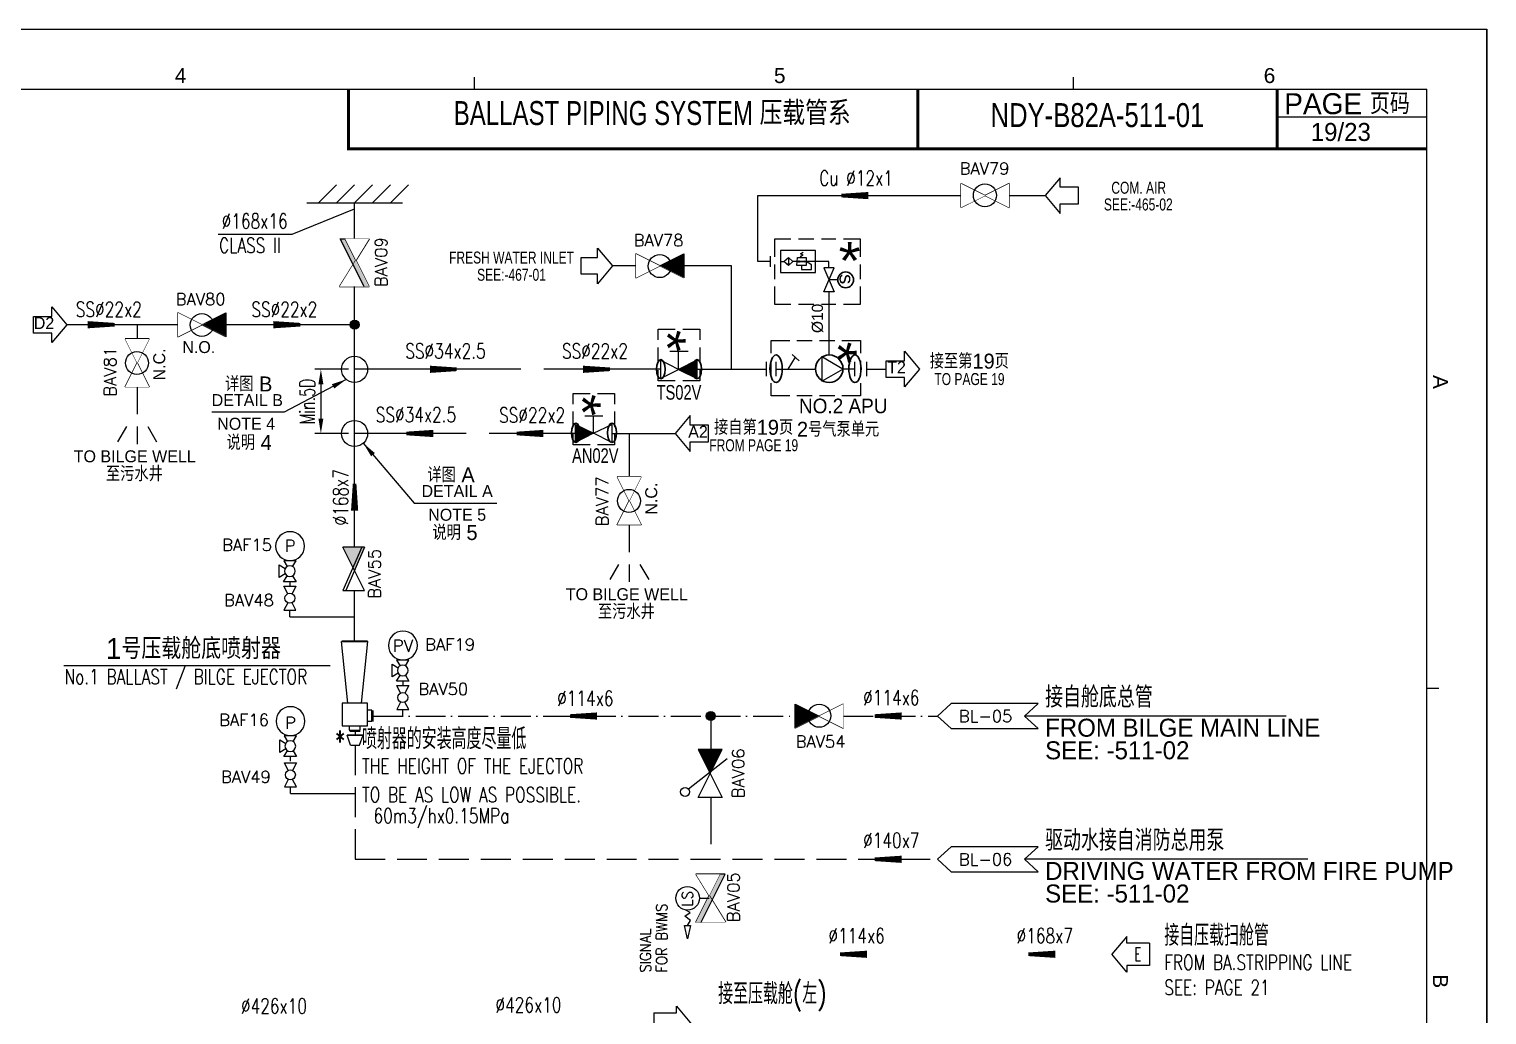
# Model space of a CAD drawing. Header units: inches. Extents: x 10682 to 13289, y -2771 to -1885.
# Drawn here: x 11032.3 to 11275.7, y -2049.1 to -1884.6 of the extents above; entities that cross this region are included whole.
import ezdxf
from ezdxf.enums import TextEntityAlignment as Align

# ---------------------------------------------------------------- set-up
doc = ezdxf.new("R2010")
doc.units = ezdxf.units.IN
doc.header["$MEASUREMENT"] = 0
doc.set_wipeout_variables(frame=1)
doc.linetypes.add('CENTER3', pattern=[0.71, 0.5, -0.1, 0.01, -0.1])
doc.linetypes.add('DASHED2', pattern=[0.35, 0.25, -0.1])
for name, color, linetype, lineweight in [('40', 7, 'Continuous', 0), ('Pipe_Y', 170, 'Continuous', 15), ('细线', 7, 'Continuous', 20)]:
    doc.layers.add(name, color=color, linetype=linetype, lineweight=lineweight)
for name, color, linetype in [('ARROW', 7, 'Continuous'), ('PDF_Geomertry', 7, 'Continuous'), ('PDF_Solid Fills', 7, 'Continuous'), ('PDF_Text', 7, 'Continuous'), ('PIPE', 7, 'Continuous'), ('text', 2, 'Continuous'), ('粗实线', 3, 'Continuous'), ('细实线', 7, 'Continuous')]:
    doc.layers.add(name, color=color, linetype=linetype)
doc.styles.add('CHINESE', font='SHORT.shx', dxfattribs={"bigfont": 'HZDXF.shx'})
doc.styles.add('HZDX', font='romans.shx', dxfattribs={"width": 0.9, "bigfont": 'HZDX.SHX'})
doc.styles.add('PDF Arial', font='arial.ttf')
doc.styles.add('ROMANS', font='ROMANS')
doc.styles.add('SimSun', font='Simtxt.shx', dxfattribs={"width": 0.75, "bigfont": 'HZDX.SHX'})
doc.styles.get("Standard").update_dxf_attribs({"font": 'arial.ttf'})
doc.styles.add('Sumec', font='Romans', dxfattribs={"width": 0.7, "bigfont": 'hzD.shx'})
doc.dimstyles.new('Iso-1', dxfattribs={"dimtxt": 2.5, "dimasz": 2.5, "dimexe": 1, "dimexo": 1, "dimgap": 1, "dimtad": 1, "dimdec": 0, "dimzin": 0, "dimdsep": 46, "dimtxsty": 'Sumec', "dimcen": 0, "dimclrd": 1, "dimclre": 1, "dimclrt": 4, "dimadec": 0, "dimazin": 0, "dimtfac": 1, "dimtdec": 4, "dimtix": 1, "dimtofl": 0, "dimtmove": 1, "dimatfit": 3, "dimfxl": 0, "dimtolj": 1, "dimtzin": 0, "dimlwd": -1, "dimlwe": -1, "dimarcsym": 0})

# ---------------------------------------------------------------- blocks, each defined once
blk = doc.blocks.new('V027')
at = {"color": 7, "linetype": 'Continuous'}
blk.add_lwpolyline([(8, -2.51), (8, 2.43), (0, -1.57), (0, 2.43)], close=True, dxfattribs=at)
at = {"color": 2, "linetype": 'Continuous', "style": 'ROMANS', "flags": 1}
for tag in ['NAMEPLATE', 'STANDARD', 'DIAMETER', 'REMARKS', 'MATERIAL', 'WEIGHT', 'NAME', 'SIZE']:
    blk.add_attdef(tag, text='', height=2, dxfattribs=at).set_placement((3.9, 4.41), align=Align.MIDDLE)
at = {"color": 2, "linetype": 'Continuous', "style": 'ROMANS'}
blk.add_attdef('MARK', text='', height=2, dxfattribs=at).set_placement((3.9, 4.41), align=Align.MIDDLE)
at = {"color": 7, "linetype": 'Continuous'}
blk.add_wipeout([(8, -2.51), (8, 2.43), (0, -1.57), (0, 2.43)], dxfattribs=at)
h = blk.add_hatch(color=256)
h.paths.add_polyline_path([(0, -1.57), (3.58, 0.22), (4.35, -0.26), (0, -2.43)])
h.paths.add_polyline_path([(3.58, 0.22), (8, 2.43), (8, 1.57), (4.35, -0.26)])
blk.add_lwpolyline([(8, 1.57), (0, -2.43), (0, -1.57)], dxfattribs=at)
blk = doc.blocks.new('V012')
at = {"color": 7, "linetype": 'Continuous'}
blk.add_lwpolyline([(8.01, -2), (0, 2), (0, -2), (8.01, 2)], close=True, dxfattribs=at)
at = {"color": 8, "linetype": 'Continuous', "style": 'ROMANS', "flags": 1}
for tag in ['NAMEPLATE', 'STANDARD', 'DIAMETER', 'REMARKS', 'MATERIAL', 'WEIGHT', 'NAME', 'SIZE']:
    blk.add_attdef(tag, text='', height=2, dxfattribs=at).set_placement((3.78, 4.27), align=Align.MIDDLE)
at = {"color": 8, "linetype": 'Continuous', "style": 'ROMANS'}
blk.add_attdef('MARK', text='', height=2, dxfattribs=at).set_placement((3.78, 4.27), align=Align.MIDDLE)
at = {"color": 7, "linetype": 'Continuous'}
blk.add_wipeout([(8.01, -2), (0, 2), (0, -2), (8.01, 2)], dxfattribs=at)
blk.add_lwpolyline([(4.03, 0, 0, 4, 0), (8.02, 0, 4, 4, 0)], format="xyseb", dxfattribs=at)
blk.add_circle((3.99, -0.04), 1.92, dxfattribs=at)
blk = doc.blocks.new('F006')
at = {"color": 7, "linetype": 'Continuous'}
for points in [[(-0.46, 3.29), (-1.04, 4.26), (1.02, 4.26), (0.46, 3.3)], [(0.77, 2.07), (1.77, 1.48), (1.77, 3.58), (0.77, 2.98)], [(-0.46, 1.75), (-1.04, 0.76), (1.06, 0.76), (0.46, 1.75)], [(0, 0.76), (0, 0)]]:
    blk.add_lwpolyline(points, dxfattribs=at)
for centre, radius in [((-0.03, 6.69), 2.41), ((0, 2.52), 0.9)]:
    blk.add_circle(centre, radius, dxfattribs=at)
at = {"color": 2, "linetype": 'Continuous', "style": 'ROMANS', "flags": 1}
for tag in ['NAMEPLATE', 'STANDARD', 'DIAMETER', 'REMARKS', 'MATERIAL', 'WEIGHT', 'NAME', 'SIZE']:
    blk.add_attdef(tag, text='', height=2, dxfattribs=at).set_placement((-0.03, 11.1), align=Align.MIDDLE)
at = {"color": 2, "linetype": 'Continuous', "style": 'ROMANS'}
for tag, p in [('MARK', (-0.03, 11.1)), ('SN', (-0.03, 6.69))]:
    blk.add_attdef(tag, text='', height=2, dxfattribs=at).set_placement(p, align=Align.MIDDLE)
blk = doc.blocks.new('V993')
at = {"layer": '40', "linetype": 'Continuous', "lineweight": 0}
for p, q in [((1.25, 0.37), (0, 1)), ((0, 1), (0, -1)), ((2.75, 0.37), (4, 1)), ((4, 1), (4, -1)), ((0, -1), (1.25, -0.37)), ((4, -1), (2.75, -0.37))]:
    blk.add_line(p, q, dxfattribs=at)
blk.add_arc((2, 0), 0.833, 0.024, 0.0235, dxfattribs=at)
at = {"color": 2, "style": 'ROMANS', "flags": 1}
for tag in ['LOCK_REASON', 'PIPEPOSITION', 'SYSTEMCODE', 'PAINT_SPEC', 'NAMEPLATE', 'VALVETYPE', 'LOCK_STAT', 'PRESSURE', 'OP_PRESS', 'STANDARD', 'DE_PRESS', 'DE_LTEMP', 'DIAMETER', 'REMARKS', 'OP_TEMP', 'MATERIAL', 'VALVEBP', 'DE_TEMP', 'VALVEAP', 'WEIGHT', 'NAME', 'DATE', 'SIZE']:
    blk.add_attdef(tag, text='', height=2, dxfattribs=at).set_placement((1.68, 2.42, 0), align=Align.MIDDLE)
at = {"color": 2, "style": 'ROMANS'}
blk.add_attdef('MARK', text='', height=2, dxfattribs=at).set_placement((1.68, 2.42, 0), align=Align.MIDDLE)
blk = doc.blocks.new('E000')
blk.add_lwpolyline([(-2.27, -2.08), (0, 0), (-2.27, 2.08), (12.25, 2.08), (14.53, 0), (12.25, -2.08)], close=True)
at = {"color": 2, "style": 'ROMANS', "flags": 1}
for tag, p in [('NOMDIA', (32.69, 2.18)), ('NUMBER', (36.25, -0.69)), ('CAPACITY', (36.52, -3.69))]:
    blk.add_attdef(tag, text='', height=2, rotation=359.3452, dxfattribs=at).set_placement(p, align=Align.CENTER)
at = {"color": 2, "linetype": 'Continuous', "style": 'ROMANS'}
blk.add_attdef('MARK', text='', height=2, dxfattribs=at).set_placement((6.5, -0.01), align=Align.MIDDLE)
at = {"layer": 'text', "style": 'HZDX', "width": 0.9}
blk.add_attdef('CONNC', (15.25, 1.42), '', height=3.5, dxfattribs=at)
at = {"layer": 'text', "style": 'CHINESE'}
blk.add_attdef('CONNE', (15.25, -3.45), '', height=3, dxfattribs=at)
at = {"layer": 'text', "color": 2, "style": 'CHINESE'}
blk.add_attdef('CONND', (15.25, -7.21), '', height=3, dxfattribs=at)
blk = doc.blocks.new('EJECTOR')
at = {"layer": 'PIPE', "linetype": 'Continuous'}
for points in [[(-1.2, 4.67), (-2.27, 14.94)], [(-2.27, 14.94), (2.13, 14.94)], [(1.07, 4.67), (2.13, 14.94)], [(-2.18, 4.67), (-2.18, 0.91), (2.05, 0.91), (2.05, 4.67), (-2.18, 4.67)], [(2.08, 1.66), (2.81, 1.66), (2.81, 3.49), (2.08, 3.49)], [(-0.97, 0.91), (-0.97, 0.18), (0.86, 0.18), (0.86, 0.91)]]:
    blk.add_lwpolyline(points, dxfattribs=at)
at = {"layer": 'PIPE', "color": 2, "linetype": 'Continuous'}
for points in [[(-2.22, 15.09), (2.07, 15.09)], [(3.02, 1.59), (3.02, 3.44)], [(-0.85, 0), (0.85, 0)]]:
    blk.add_lwpolyline(points, dxfattribs=at)
blk = doc.blocks.new('zw$39D5')
at = {"color": 200}
for p, q in [((3.81, 5.95), (6.31, 2.98)), ((3.81, 4.85), (3.81, 5.95)), ((0, 4.85), (0, 1.1)), ((0, 4.85), (3.81, 4.85)), ((3.81, 0), (6.31, 2.98)), ((0, 1.1), (3.81, 1.1)), ((3.81, 1.1), (3.81, 0))]:
    blk.add_line(p, q, dxfattribs=at)
blk = doc.blocks.new('REDUCTER')
for p, q in [((0, 0.91), (2.04, 1.59)), ((0, 0.91), (0, -0.91)), ((2.04, -1.59), (2.04, 1.59)), ((2.04, 1.59), (2.04, -1.59)), ((0, -0.91), (2.04, -1.59))]:
    blk.add_line(p, q)
blk = doc.blocks.new('A2')
for p, q in [((0, 420), (594, 420)), ((594, 0), (594, 420)), ((425, 410), (425, 412)), ((525, 410), (525, 412)), ((584, 310), (586, 310))]:
    blk.add_line(p, q)
at = {"color": 5}
for p in [(25, 410), (584, 10)]:
    blk.add_line(p, (584, 410), dxfattribs=at)
for s, p in [('4', (375, 411)), ('5', (475, 411)), ('6', (556.75, 411))]:
    blk.add_text(s, height=2.5).set_placement(p)
for s, p in [('A', (585, 362.28)), ('B', (585, 262.28))]:
    blk.add_text(s, height=2.5, rotation=270).set_placement(p)
blk = doc.blocks.new('A3图框')
at = {"ltscale": 5}
blk.add_lwpolyline([(-562.29, -4946.17), (31.71, -4946.17), (31.71, -5366.17), (-562.29, -5366.17)], close=True, dxfattribs=at)
at = {"layer": '粗实线', "color": 5, "const_width": 0.5}
for points in [[(-158.29, -4956.17), (-158.29, -4966.17), (21.71, -4966.17)], [(-63.29, -4956.17), (-63.29, -4966.17)], [(-3.29, -4956.17), (-3.29, -4966.17)]]:
    blk.add_lwpolyline(points, dxfattribs=at)
at = {"layer": '细实线'}
blk.add_line((-3.29, -4960.78), (21.71, -4960.78), dxfattribs=at)
at = {"color": 2}
blk.add_blockref('A2', (-562.29, -5366.17), dxfattribs=at)
blk.add_blockref('A2', (-562.29, -5366.17), dxfattribs=at)
at = {"color": 7, "insert": (-140.73, -4958.18), "char_height": 4, "width": 78.5836, "attachment_point": 1, "style": 'SimSun'}
blk.add_mtext('BALLAST PIPING SYSTEM {\\W1;压载管系}', dxfattribs=at)
at = {"layer": 'text', "color": 7, "style": 'SimSun', "width": 0.8}
blk.add_text('NDY-B82A-511-01', height=4, dxfattribs=at).set_placement((-33.29, -4960.52), align=Align.MIDDLE_CENTER)
at = {"layer": 'text', "color": 7, "style": 'SimSun'}
blk.add_text('PAGE 页码', height=3.5, dxfattribs=at).set_placement((8.37, -4958.57), align=Align.MIDDLE)
blk = doc.blocks.new('V024')
at = {"color": 7, "linetype": 'Continuous'}
blk.add_circle((0.93, 4.16), 0.75, dxfattribs=at)
blk.add_wipeout([(0, -2), (0, 2), (8, -2), (8, 2)], dxfattribs=at)
blk.add_lwpolyline([(1.44, 3.61), (6.49, -2.88)], dxfattribs=at)
blk.add_lwpolyline([(0, -2), (0, 2), (8, -2), (8, 2)], close=True, dxfattribs=at)
blk.add_lwpolyline([(8, 0, 4, 0, 0), (4, 0, 0, 0, 0)], format="xyseb", dxfattribs=at)
at = {"color": 2, "linetype": 'Continuous', "style": 'ROMANS', "flags": 1}
for tag in ['NAMEPLATE', 'STANDARD', 'DIAMETER', 'REMARKS', 'MATERIAL', 'WEIGHT', 'NAME', 'SIZE']:
    blk.add_attdef(tag, text='', height=2, dxfattribs=at).set_placement((4.52, 4), align=Align.MIDDLE)
at = {"color": 2, "linetype": 'Continuous', "style": 'ROMANS'}
blk.add_attdef('MARK', text='', height=2, dxfattribs=at).set_placement((4.52, 4), align=Align.MIDDLE)
blk = doc.blocks.new('V013')
at = {"linetype": 'Continuous'}
blk.add_lwpolyline([(0, -2), (8.01, 2), (8.01, -2), (0, 2)], close=True, dxfattribs=at)
at = {"color": 2, "linetype": 'Continuous', "style": 'ROMANS', "flags": 1}
for tag in ['NAMEPLATE', 'STANDARD', 'DIAMETER', 'REMARKS', 'MATERIAL', 'WEIGHT', 'NAME', 'SIZE']:
    blk.add_attdef(tag, text='', height=2, dxfattribs=at).set_placement((4.08, 4.49), align=Align.MIDDLE)
at = {"color": 2, "linetype": 'Continuous', "style": 'ROMANS'}
blk.add_attdef('MARK', text='', height=2, dxfattribs=at).set_placement((4.08, 4.49), align=Align.MIDDLE)
at = {"linetype": 'Continuous'}
blk.add_wipeout([(0, -2), (8.01, 2), (8.01, -2), (0, 2)], dxfattribs=at)
blk.add_circle((4.02, -0.04), 1.92, dxfattribs=at)
blk = doc.blocks.new('zw$DF03')
at = {"layer": 'PDF_Geomertry', "color": 251, "lineweight": 0}
for points in [[(0, 7.31), (0, 10.14), (1.76, 10.14)], [(3.02, 10.14), (5.56, 10.14)], [(6.73, 10.14), (8.58, 10.14)], [(8.58, 10.14), (8.58, 7.31)], [(3.71, 5.17), (3.71, 8.19)], [(8.19, 9.66), (6.63, 6.63), (5.17, 9.66), (8.19, 9.66)], [(1.76, 3.22), (0, 3.22), (0, 6.05)], [(6.63, 6.63), (3.71, 6.63)], [(8.19, 3.61), (5.17, 3.61), (6.63, 6.63), (8.19, 3.61)], [(8.58, 6.05), (8.58, 3.22), (6.73, 3.22)], [(5.56, 3.22), (3.02, 3.22)], [(5.17, 3.61), (8.19, 3.61)]]:
    blk.add_lwpolyline(points, dxfattribs=at)
at = {"layer": 'PDF_Geomertry', "color": 251, "lineweight": 30}
for points in [[(8.19, 9.7), (8.19, 10.11), (7.47, 10.44), (6.58, 10.44), (5.69, 10.44), (4.97, 10.11), (4.97, 9.7), (4.97, 9.3), (5.69, 8.97), (6.58, 8.97), (7.47, 8.97), (8.19, 9.3), (8.19, 9.7)], [(8.19, 3.66), (8.19, 4.06), (7.47, 4.39), (6.58, 4.39), (5.69, 4.39), (4.97, 4.06), (4.97, 3.66), (4.97, 3.25), (5.69, 2.93), (6.58, 2.93), (7.47, 2.93), (8.19, 3.25), (8.19, 3.66)]]:
    blk.add_open_spline(points, degree=3, knots=[0, 0, 0, 0, 1, 1, 1, 2, 2, 2, 3, 3, 3, 4, 4, 4, 4], dxfattribs=at)
at = {"layer": 'PDF_Solid Fills', "color": 251}
blk.add_solid([(6.63, 6.63), (8.19, 3.61), (6.63, 6.63), (5.17, 3.61)], dxfattribs=at)
at = {"layer": 'PDF_Text', "color": 251, "insert": (11.63, 3.04), "char_height": 2.44, "attachment_point": 7, "rotation": 90, "line_spacing_factor": 0.75, "style": 'SimSun'}
blk.add_mtext('AN02V', dxfattribs=at)
at = {"layer": 'PDF_Text', "color": 251, "insert": (0.1, 1.66), "char_height": 6.1602, "attachment_point": 7, "style": 'PDF Arial'}
blk.add_mtext('\\W1.096823;*', dxfattribs=at)
blk = doc.blocks.new('zw$3820')
at = {"layer": 'PDF_Geomertry', "color": 251, "lineweight": 0}
for points in [[(0, 5.95), (0, 8.78), (1.76, 8.78)], [(3.02, 8.78), (5.56, 8.78)], [(8.19, 8.29), (5.17, 8.29), (6.73, 5.27), (8.19, 8.29)], [(5.17, 8.29), (8.19, 8.29)], [(6.83, 8.78), (8.58, 8.78)], [(8.58, 8.78), (8.58, 5.95)], [(3.71, 6.83), (3.71, 3.8)], [(6.73, 5.27), (3.71, 5.27)], [(8.19, 2.24), (6.73, 5.27), (5.17, 2.24), (8.19, 2.24)], [(1.76, 1.85), (0, 1.85), (0, 4.68)], [(8.58, 4.68), (8.58, 1.85), (6.83, 1.85)], [(5.56, 1.85), (3.02, 1.85)]]:
    blk.add_lwpolyline(points, dxfattribs=at)
at = {"layer": 'PDF_Geomertry', "color": 251, "lineweight": 30}
for points in [[(8.29, 8.34), (8.29, 8.74), (7.57, 9.07), (6.68, 9.07), (5.79, 9.07), (5.07, 8.74), (5.07, 8.34), (5.07, 7.93), (5.79, 7.61), (6.68, 7.61), (7.57, 7.61), (8.29, 7.93), (8.29, 8.34)], [(8.29, 2.29), (8.29, 2.7), (7.57, 3.02), (6.68, 3.02), (5.79, 3.02), (5.07, 2.7), (5.07, 2.29), (5.07, 1.89), (5.79, 1.56), (6.68, 1.56), (7.57, 1.56), (8.29, 1.89), (8.29, 2.29)]]:
    blk.add_open_spline(points, degree=3, knots=[0, 0, 0, 0, 1, 1, 1, 2, 2, 2, 3, 3, 3, 4, 4, 4, 4], dxfattribs=at)
at = {"layer": 'PDF_Solid Fills', "color": 251}
blk.add_solid([(5.17, 8.29), (8.19, 8.29), (5.17, 8.29), (6.73, 5.27)], dxfattribs=at)
at = {"layer": 'PDF_Text', "color": 251, "insert": (11.78, 1.58), "char_height": 2.44, "attachment_point": 7, "rotation": 90, "style": 'SimSun'}
blk.add_mtext('TS02V', dxfattribs=at)
at = {"layer": 'PDF_Text', "color": 251, "insert": (0.1, 0.29), "char_height": 6.1602, "attachment_point": 7, "style": 'PDF Arial'}
blk.add_mtext('\\W1.096823;*', dxfattribs=at)
blk = doc.blocks.new('*D73')
at = {"color": 1, "transparency": 16777216}
for p, q in [((11085.67, -1941.4), (11080.04, -1941.4)), ((11081.04, -1943.9), (11081.04, -1949.61)), ((11085.67, -1952.11), (11080.04, -1952.11))]:
    blk.add_line(p, q, dxfattribs=at)
for points in [[(11081.46, -1943.9), (11080.63, -1943.9), (11081.04, -1941.4)], [(11080.63, -1949.61), (11081.46, -1949.61), (11081.04, -1952.11)]]:
    blk.add_solid(points, dxfattribs=at)
at = {"layer": 'Defpoints', "color": 0, "transparency": 16777216}
for p in [(11086.67, -1941.4), (11081.04, -1952.11), (11086.67, -1952.11)]:
    blk.add_point(p, dxfattribs=at)
at = {"color": 4, "transparency": 16777216, "insert": (11078.79, -1946.75), "char_height": 2.5, "attachment_point": 5, "rotation": 90, "style": 'Sumec'}
blk.add_mtext('\\A1;\\A1;Min.5D', dxfattribs=at)
blk = doc.blocks.new('A$C672d3900')
at = {"linetype": 'Continuous'}
h = blk.add_hatch(color=7, dxfattribs=at)
h.dxf.hatch_style = 1
h.paths.add_polyline_path([(3.2, -1.6), (6, -3), (6, -0.375)])
h.paths.add_polyline_path([(2.8, -1.4), (3.2, -1.6), (6, -0.375), (6, 0)])
at = {"color": 7}
for p, q in [((0, 0), (6, -3)), ((0, -3), (0, 0)), ((6, 0), (0, -2.625)), ((6, 0), (6, -3)), ((6, -0.375), (0, -3))]:
    blk.add_line(p, q, dxfattribs=at)

msp = doc.modelspace()

# ---------------------------------------------------------------- hatches: boundary and pattern name
h = msp.add_hatch(color=256)
edge = h.paths.add_edge_path()
edge.add_ellipse((11086.67, -1933.96), major_axis=(0.75, 0), ratio=1, start_angle=0, end_angle=360)
h = msp.add_hatch(color=256)
edge = h.paths.add_edge_path()
edge.add_ellipse((11146.12, -1999.26), major_axis=(0.75, 0), ratio=1, start_angle=0, end_angle=360)
at = {"layer": 'PDF_Solid Fills'}
h = msp.add_hatch(color=251, dxfattribs=at)
h.paths.add_polyline_path([(11160.88, -1923.5), (11160.88, -1923.5), (11160.88, -1923.31)])
h.paths.add_polyline_path([(11160.88, -1923.5), (11160.88, -1923.31), (11160.58, -1923.41)])
h = msp.add_hatch(color=251, dxfattribs=at)
h.paths.add_polyline_path([(11162.05, -1923.41), (11161.75, -1923.31), (11161.75, -1923.5)])
h.paths.add_polyline_path([(11161.75, -1923.31), (11161.75, -1923.5)])

# ---------------------------------------------------------------- linework, layer by layer
at = {"color": 3}
for p, q in [((11086.67, -1919.6), (11086.67, -1913.6)), ((11165.85, -1928.48), (11165.85, -1939.01)), ((11086.67, -1933.96), (11038.64, -1933.96)), ((11137.73, -1941.4), (11086.67, -1941.4)), ((11143.78, -1941.35), (11155.41, -1941.35)), ((11172.19, -1941.35), (11175.39, -1941.35)), ((11086.67, -1971.1), (11086.67, -1949.63)), ((11123.54, -1952.11), (11086.67, -1952.11)), ((11129.58, -1952.11), (11140.18, -1952.11)), ((11086.67, -1986.69), (11086.67, -1978.3)), ((11146.11, -1999.26), (11146.12, -2004.84)), ((11146.12, -2012.85), (11146.12, -2020.67))]:
    msp.add_line(p, q, dxfattribs=at)
at = {"color": 7}
for p, q in [((11048.58, -1950.96), (11047.12, -1953.49)), ((11050.38, -1950.96), (11050.38, -1953.88)), ((11052.17, -1950.96), (11053.63, -1953.49)), ((11130.71, -1973.96), (11129.25, -1976.49)), ((11132.51, -1973.96), (11132.51, -1976.88)), ((11134.3, -1973.96), (11135.76, -1976.49))]:
    msp.add_line(p, q, dxfattribs=at)
msp.add_line((11038.11, -1990.82), (11082.57, -1990.82))
at = {"color": 2}
for points in [[(11201.94, -1912.41), (11204.44, -1915.4), (11204.44, -1913.8), (11207.49, -1913.8), (11207.49, -1911.03), (11204.44, -1911.03), (11204.44, -1909.43)], [(11129.74, -1924.14), (11127.24, -1927.12), (11127.24, -1925.53), (11124.5, -1925.53), (11124.5, -1922.76), (11127.24, -1922.76), (11127.24, -1921.16)], [(11038.64, -1933.96), (11036.14, -1936.95), (11036.14, -1935.35), (11033.09, -1935.35), (11033.09, -1932.58), (11036.14, -1932.58), (11036.14, -1930.98)], [(11180.94, -1941.35), (11178.44, -1944.33), (11178.44, -1942.74), (11175.39, -1942.74), (11175.39, -1939.97), (11178.44, -1939.97), (11178.44, -1938.37)], [(11140.18, -1952.11), (11142.68, -1955.09), (11142.68, -1953.49), (11145.73, -1953.49), (11145.73, -1950.72), (11142.68, -1950.72), (11142.68, -1949.13)]]:
    msp.add_lwpolyline(points, close=True, dxfattribs=at)
at = {"color": 3}
for points in [[(11156.1, -1923.41), (11153.95, -1923.41), (11153.95, -1912.41), (11201.94, -1912.41)], [(11149.6, -1941.35), (11149.6, -1924.14), (11129.74, -1924.14)], [(11050.38, -1933.96), (11050.38, -1933.96), (11050.38, -1948.89)], [(11132.51, -1952.11), (11132.51, -1952.11), (11132.51, -1971.9)]]:
    msp.add_lwpolyline(points, dxfattribs=at)
for points in [[(11172.43, -1912.41, 0, 0, 0), (11172.43, -1912.41, 1.2, 0.6, 0), (11167.93, -1912.41, 0, 0, 0), (11167.93, -1912.41, 0, 0, 0)], [(11042.1, -1933.96, 0, 0, 0), (11042.1, -1933.96, 1.2, 0.6, 0), (11046.6, -1933.96, 0, 0, 0), (11046.6, -1933.96, 0, 0, 0)], [(11073.13, -1933.96, 0, 0, 0), (11073.13, -1933.96, 1.2, 0.6, 0), (11077.63, -1933.96, 0, 0, 0), (11077.63, -1933.96, 0, 0, 0)], [(11099.23, -1941.4, 0, 0, 0), (11099.23, -1941.4, 1.2, 0.6, 0), (11103.73, -1941.4, 0, 0, 0), (11103.73, -1941.4, 0, 0, 0)], [(11124.81, -1941.4, 0, 0, 0), (11124.81, -1941.4, 1.2, 0.6, 0), (11129.31, -1941.4, 0, 0, 0), (11129.31, -1941.4, 0, 0, 0)], [(11099.81, -1952.11, 0, 0, 0), (11099.81, -1952.11, 1.2, 0.6, 0), (11095.31, -1952.11, 0, 0, 0), (11095.31, -1952.11, 0, 0, 0)], [(11118.2, -1952.11, 0, 0, 0), (11118.2, -1952.11, 1.2, 0.6, 0), (11113.7, -1952.11, 0, 0, 0), (11113.7, -1952.11, 0, 0, 0)], [(11086.67, -1964.99, 0, 0, 0), (11086.67, -1964.99, 1.2, 0.6, 0), (11086.67, -1960.49, 0, 0, 0), (11086.67, -1960.49, 0, 0, 0)], [(11127.13, -1999.26, 0, 0, 0), (11127.13, -1999.26, 1.2, 0.6, 0), (11122.63, -1999.26, 0, 0, 0), (11122.63, -1999.26, 0, 0, 0)], [(11177.99, -1999.26, 0, 0, 0), (11177.99, -1999.26, 1.2, 0.6, 0), (11173.49, -1999.26, 0, 0, 0), (11173.49, -1999.26, 0, 0, 0)], [(11177.99, -2023.17, 0, 0, 0), (11177.99, -2023.17, 1.2, 0.6, 0), (11173.49, -2023.17, 0, 0, 0), (11173.49, -2023.17, 0, 0, 0)], [(11172.2, -2039.02, 0, 0, 0), (11172.2, -2039.02, 1.2, 0.6, 0), (11167.7, -2039.02, 0, 0, 0), (11167.7, -2039.02, 0, 0, 0)], [(11203.61, -2039.02, 0, 0, 0), (11203.61, -2039.02, 1.2, 0.6, 0), (11199.11, -2039.02, 0, 0, 0), (11199.11, -2039.02, 0, 0, 0)]]:
    msp.add_lwpolyline(points, format="xyseb", dxfattribs=at)
for points in [[(11242.15, -1999.26), (11198.5, -1999.26)], [(11245.76, -2023.17), (11198.5, -2023.17)]]:
    msp.add_lwpolyline(points)
for centre in [(11086.67, -1933.96), (11146.12, -1999.26)]:
    msp.add_circle(centre, 0.75)
for centre in [(11086.67, -1941.4), (11086.67, -1952.11)]:
    msp.add_circle(centre, 2.18, dxfattribs=at)
at = {"layer": 'ARROW'}
msp.add_line((11142.25, -2036.47), (11141.75, -2034.2), dxfattribs=at)
at = {"layer": 'PDF_Geomertry', "color": 251, "lineweight": 0}
for points in [[(11159.51, -1919.7), (11156.78, -1919.7), (11156.78, -1922.63)], [(11163.31, -1919.7), (11160.78, -1919.7)], [(11167.02, -1919.7), (11164.58, -1919.7)], [(11171.12, -1922.63), (11171.12, -1919.7), (11168.29, -1919.7)], [(11163.61, -1921.55), (11157.76, -1921.55), (11157.76, -1925.26), (11163.61, -1925.26), (11163.61, -1921.55)], [(11161.27, -1922.72), (11161.07, -1922.53), (11161.56, -1922.33), (11161.07, -1922.14), (11161.56, -1921.85)], [(11156.1, -1924.28), (11156.1, -1922.53)], [(11156.78, -1923.89), (11156.78, -1926.33)], [(11157.76, -1923.41), (11158.34, -1923.41), (11159.12, -1922.72), (11159.8, -1923.41), (11159.12, -1924.09), (11158.34, -1923.41)], [(11158.73, -1923.8), (11159.41, -1923.8)], [(11159.12, -1922.72), (11159.12, -1923.8)], [(11165.85, -1924.48), (11165.85, -1923.41), (11163.61, -1923.41), (11159.8, -1923.41)], [(11160.58, -1922.72), (11162.05, -1922.72), (11162.05, -1924.09), (11160.49, -1924.09), (11160.58, -1922.72)], [(11160.88, -1923.5), (11160.88, -1923.31), (11160.58, -1923.41), (11160.88, -1923.5)], [(11160.58, -1923.41), (11162.05, -1923.41)], [(11161.27, -1924.09), (11161.27, -1924.77), (11162.92, -1924.77)], [(11162.92, -1924.77), (11162.92, -1923.99), (11162.05, -1923.41)], [(11166.73, -1928.48), (11164.97, -1928.48), (11166.73, -1924.48), (11164.97, -1924.48), (11166.73, -1928.48)], [(11171.12, -1926.33), (11171.12, -1923.89)], [(11165.85, -1926.43), (11167.22, -1926.43)], [(11156.78, -1927.6), (11156.78, -1930.53), (11159.51, -1930.53)], [(11168.29, -1930.53), (11171.12, -1930.53), (11171.12, -1927.6)], [(11160.78, -1930.53), (11163.31, -1930.53)], [(11164.58, -1930.53), (11167.02, -1930.53)], [(11156.19, -1938.72), (11156.19, -1936.57), (11159.32, -1936.57)], [(11160.49, -1936.57), (11163.02, -1936.57)], [(11164.29, -1936.57), (11166.83, -1936.57)], [(11168, -1936.57), (11171.12, -1936.57), (11171.12, -1938.72)], [(11160.88, -1939.99), (11159.71, -1938.91)], [(11155.41, -1942.52), (11155.41, -1940.18)], [(11156.19, -1942.42), (11156.19, -1939.99)], [(11156.98, -1940.18), (11156.98, -1942.52)], [(11156.98, -1941.35), (11163.51, -1941.35)], [(11159.02, -1941.35), (11160.29, -1939.4)], [(11170.14, -1941.35), (11168.19, -1941.35), (11164.68, -1939.3), (11164.68, -1943.4), (11168.19, -1941.35)], [(11170.14, -1942.52), (11170.14, -1940.18)], [(11171.12, -1939.99), (11171.12, -1942.42)], [(11172.19, -1942.52), (11172.19, -1940.18)], [(11159.32, -1945.84), (11156.19, -1945.84), (11156.19, -1943.69)], [(11171.12, -1943.69), (11171.12, -1945.84), (11168, -1945.84)], [(11163.02, -1945.84), (11160.49, -1945.84)], [(11166.83, -1945.84), (11164.29, -1945.84)]]:
    msp.add_lwpolyline(points, dxfattribs=at)
msp.add_lwpolyline([(11161.75, -1923.31), (11162.05, -1923.41), (11161.75, -1923.5)], close=True, dxfattribs=at)
at = {"layer": 'PDF_Geomertry', "color": 251, "lineweight": 30}
for centre, radius in [((11168.63, -1926.48), 1.32), ((11165.9, -1941.3), 2.29)]:
    msp.add_circle(centre, radius, dxfattribs=at)
for points in [[(11157.02, -1943.59), (11157.59, -1943.59), (11158.05, -1942.57), (11158.05, -1941.3), (11158.05, -1940.04), (11157.59, -1939.01), (11157.02, -1939.01), (11156.46, -1939.01), (11156, -1940.04), (11156, -1941.3), (11156, -1942.57), (11156.46, -1943.59), (11157.02, -1943.59)], [(11170.19, -1943.59), (11170.76, -1943.59), (11171.21, -1942.57), (11171.21, -1941.3), (11171.21, -1940.04), (11170.76, -1939.01), (11170.19, -1939.01), (11169.62, -1939.01), (11169.17, -1940.04), (11169.17, -1941.3), (11169.17, -1942.57), (11169.62, -1943.59), (11170.19, -1943.59)]]:
    msp.add_open_spline(points, degree=3, knots=[0, 0, 0, 0, 1, 1, 1, 2, 2, 2, 3, 3, 3, 4, 4, 4, 4], dxfattribs=at)
at = {"layer": 'PIPE'}
for p, q in [((11080.67, -1913.6), (11083.67, -1910.6)), ((11083.67, -1913.6), (11086.67, -1910.6)), ((11086.67, -1913.6), (11089.67, -1910.6)), ((11089.67, -1913.6), (11092.67, -1910.6)), ((11092.67, -1913.6), (11095.67, -1910.6)), ((11078.67, -1913.6), (11094.67, -1913.6)), ((11075.87, -1982.69), (11086.67, -1982.69)), ((11075.95, -2012.18), (11086.75, -2012.18))]:
    msp.add_line(p, q, dxfattribs=at)
at = {"layer": 'PIPE', "color": 3, "linetype": 'CENTER3', "ltscale": 10}
for p, q in [((11089.77, -1999.26), (11146.12, -1999.26)), ((11146.11, -1999.26), (11160.2, -1999.26)), ((11168.22, -1999.26), (11183.98, -1999.26)), ((11086.75, -2001.78), (11086.75, -2002.44)), ((11086.75, -2001.78), (11086.75, -2002.44))]:
    msp.add_line(p, q, dxfattribs=at)
at = {"layer": '细线'}
for points in [[(11075.87, -1982.69), (11075.87, -1981.6)], [(11094.71, -1999.26), (11094.71, -1998.18)], [(11075.95, -2012.18), (11075.95, -2011.09)]]:
    msp.add_lwpolyline(points, dxfattribs=at)

# ---------------------------------------------------------------- block references
at = {"color": 3, "rotation": 270}
for name, p in [('zw$3820', (11135.49, -1934.72)), ('zw$DF03', (11119.93, -1945.43))]:
    msp.add_blockref(name, p, dxfattribs=at)
at = {"color": 1, "xscale": -1.2, "yscale": 1.2, "zscale": 1.2, "rotation": 270}
msp.add_blockref('A$C672d3900', (11088.33, -1978.3), dxfattribs=at)
for name, p in [('EJECTOR', (11086.75, -2001.78)), ('zw$39D5', (11136.59, -2053.64))]:
    msp.add_blockref(name, p)
at = {"color": 2}
ref = msp.add_blockref('E000', (11198.5, -1999.26), dxfattribs=dict(at, xscale=-1))
ref.add_attrib('MARK', 'BL-05', dxfattribs={"color": 2, "linetype": 'Continuous', "height": 2, "style": 'ROMANS'}).set_placement((11192, -1999.28), align=Align.MIDDLE)
ref.add_attrib('CONNC', '接自舱底总管', (11201.93, -1997.85), dxfattribs={"layer": 'text', "height": 3.5, "style": 'HZDX', "width": 0.9})
ref.add_attrib('CONNE', 'FROM BILGE MAIN LINE', (11201.93, -2002.71), dxfattribs={"layer": 'text', "height": 3, "style": 'CHINESE'})
ref.add_attrib('CONND', 'SEE: -511-02', (11201.93, -2006.48), dxfattribs={"layer": 'text', "color": 2, "height": 3, "style": 'CHINESE'})
at = {"xscale": 0.8333333333333299, "yscale": 0.8333333333333299, "zscale": 0.8333333333333299, "rotation": 90}
msp.add_blockref('REDUCTER', (11086.75, -2004.14), dxfattribs=at)
at = {"color": 2}
ref = msp.add_blockref('E000', (11198.5, -2023.17), dxfattribs=dict(at, xscale=-1))
ref.add_attrib('MARK', 'BL-06', dxfattribs={"color": 2, "linetype": 'Continuous', "height": 2, "style": 'ROMANS'}).set_placement((11192, -2023.18), align=Align.MIDDLE)
ref.add_attrib('CONNC', '驱动水接自消防总用泵', (11201.93, -2021.75), dxfattribs={"layer": 'text', "height": 3.5, "style": 'HZDX', "width": 0.9})
ref.add_attrib('CONNE', 'DRIVING WATER FROM FIRE PUMP', (11201.93, -2026.61), dxfattribs={"layer": 'text', "height": 3, "style": 'CHINESE'})
ref.add_attrib('CONND', 'SEE: -511-02', (11201.93, -2030.38), dxfattribs={"layer": 'text', "color": 2, "height": 3, "style": 'CHINESE'})
at = {"xscale": -1}
msp.add_blockref('zw$39D5', (11219.37, -2042), dxfattribs=at)
at = {"layer": 'PIPE'}
ref = msp.add_blockref('F006', (11075.87, -1977.6), dxfattribs=dict(at, xscale=-1))
ref.add_attrib('SN', 'P', dxfattribs={"layer": '0', "color": 2, "linetype": 'Continuous', "height": 2, "style": 'ROMANS'}).set_placement((11075.89, -1970.88), align=Align.MIDDLE)
ref.add_attrib('MARK', 'BAF15', dxfattribs={"layer": '0', "color": 2, "linetype": 'Continuous', "height": 2, "style": 'ROMANS'}).set_placement((11068.71, -1970.71), align=Align.MIDDLE)
ref = msp.add_blockref('F006', (11094.71, -1994.18), dxfattribs=dict(at, xscale=-1))
ref.add_attrib('SN', 'PV', dxfattribs={"layer": '0', "color": 2, "linetype": 'Continuous', "height": 2, "style": 'ROMANS'}).set_placement((11094.74, -1987.56), align=Align.MIDDLE)
ref.add_attrib('MARK', 'BAF19', dxfattribs={"layer": '0', "color": 2, "linetype": 'Continuous', "height": 2, "style": 'ROMANS'}).set_placement((11102.62, -1987.32), align=Align.MIDDLE)
ref = msp.add_blockref('F006', (11075.94, -2006.8), dxfattribs=dict(at, xscale=-1))
ref.add_attrib('SN', 'P', dxfattribs={"layer": '0', "color": 2, "linetype": 'Continuous', "height": 2, "style": 'ROMANS'}).set_placement((11075.97, -2000.4), align=Align.MIDDLE)
ref.add_attrib('MARK', 'BAF16', dxfattribs={"layer": '0', "color": 2, "linetype": 'Continuous', "height": 2, "style": 'ROMANS'}).set_placement((11068.21, -1999.92), align=Align.MIDDLE)
at = {"layer": '细线'}
ref = msp.add_blockref('V993', (11075.87, -1981.6), dxfattribs=dict(at, rotation=90))
ref.add_attrib('MARK', 'BAV48', dxfattribs={"layer": '0', "color": 2, "height": 2, "style": 'ROMANS'}).set_placement((11069.04, -1979.92, 0), align=Align.MIDDLE)
ref = msp.add_blockref('V993', (11094.71, -1998.18), dxfattribs=dict(at, rotation=90))
ref.add_attrib('MARK', 'BAV50', dxfattribs={"layer": '0', "color": 2, "height": 2, "style": 'ROMANS'}).set_placement((11101.47, -1994.75, 0), align=Align.MIDDLE)
ref = msp.add_blockref('V993', (11075.95, -2011.09), dxfattribs=dict(at, rotation=90))
ref.add_attrib('MARK', 'BAV49', dxfattribs={"layer": '0', "color": 2, "height": 2, "style": 'ROMANS'}).set_placement((11068.53, -2009.41, 0), align=Align.MIDDLE)

# ---------------------------------------------------------------- texts
at = {"color": 2, "linetype": 'Continuous'}
for s, height, style, width, p in [('COM. AIR', 2, 'SimSun', 0.75, (11217.55, -1912.1)), ('SEE:-465-02', 2, 'SimSun', 0.75, (11217.48, -1914.89)), ('FRESH WATER INLET', 2, 'SimSun', 0.75, (11112.86, -1923.75)), ('SEE:-467-01', 2, 'SimSun', 0.75, (11112.86, -1926.62)), ('TO PAGE 19', 2, 'SimSun', 0.75, (11189.3, -1944.03)), ('FROM PAGE 19', 2, 'SimSun', 0.75, (11153.29, -1955.07)), ('E', 2.2, 'HZDX', 0.65, (11217.4, -2040.11))]:
    msp.add_text(s, height=height, dxfattribs=dict(at, style=style, width=width)).set_placement(p, align=Align.CENTER)
at = {"color": 2, "style": 'HZDX', "width": 0.75}
msp.add_text('CLASS II', height=2.5, dxfattribs=at).set_placement((11064.05, -1921.97))
at = {"color": 2, "linetype": 'Continuous', "style": 'SimSun'}
for s, height, p in [('D2', 2, (11034.83, -1934.68)), ('N.O.', 2, (11060.66, -1938.69)), ('接至第19页', 2.5, (11189.28, -1941.29)), ('T2', 2, (11177.13, -1942.07)), ('详图 B', 2.5, (11068.99, -1945.1)), ('DETAIL B', 2, (11068.76, -1947.54)), ('NOTE 4', 2, (11068.57, -1951.49)), ('A2', 2, (11143.99, -1952.82)), ('接自第19页', 2.5, (11153.27, -1952.33)), ('2号气泵单元', 2.5, (11167.37, -1952.66)), ('说明 4', 2.5, (11069.07, -1954.86)), ('TO BILGE WELL', 2, (11049.97, -1956.92)), ('至污水井', 2.5, (11049.91, -1960.09)), ('详图 A', 2.5, (11102.77, -1960.27)), ('DETAIL A', 2, (11103.79, -1962.72)), ('NOTE 5', 2, (11103.79, -1966.67)), ('说明 5', 2.5, (11103.43, -1969.89)), ('TO BILGE WELL', 2, (11132.1, -1979.93)), ('至污水井', 2.5, (11132.04, -1983.09))]:
    msp.add_text(s, height=height, dxfattribs=at).set_placement(p, align=Align.CENTER)
at = {"color": 2, "style": 'ROMANS'}
msp.add_text('BAV55', height=2, rotation=90, dxfattribs=at).set_placement((11091.01, -1979.68))
at = {"color": 2, "linetype": 'Continuous', "style": 'SimSun'}
msp.add_text('1号压载舱底喷射器', height=3.5, dxfattribs=at).set_placement((11045.16, -1988), align=Align.MIDDLE_LEFT)
at = {"color": 2, "linetype": 'Continuous', "style": 'HZDX', "width": 0.75}
for s, p in [('*', (11083.33, -2003.44)), ('喷射器的安装高度尽量低', (11087.9, -2003.05)), ('接自压载扫舱管', (11221.82, -2035.85)), ('接至压载舱(左)', (11147.35, -2045.6))]:
    msp.add_text(s, height=3.5, dxfattribs=at).set_placement(p, align=Align.MIDDLE_LEFT)
at = {"layer": 'PDF_Text', "color": 251, "insert": (11167.46, -1920.18), "char_height": 6.1602, "attachment_point": 1, "style": 'PDF Arial'}
msp.add_mtext('\\W1.096823;*', dxfattribs=at)
at = {"layer": 'PDF_Text', "color": 251, "rotation": 270, "style": 'PDF Arial'}
for s, insert, char_height, attachment_point in [('\\W1.068027;s', (11167.6, -1927.21), 2.3056, 9), ('\\W1.096823;*', (11164.29, -1936.77), 6.1602, 7)]:
    msp.add_mtext(s, dxfattribs=dict(at, insert=insert, char_height=char_height, attachment_point=attachment_point))
at = {"layer": 'PDF_Text', "color": 2, "insert": (11164.91, -1935.35), "char_height": 1.853, "attachment_point": 7, "rotation": 90, "style": 'SimSun'}
msp.add_mtext('\\W1.042701;Ø10', dxfattribs=at)
at = {"layer": 'PDF_Text', "color": 2, "insert": (11160.84, -1948.77), "char_height": 2.4401, "attachment_point": 7, "style": 'SimSun'}
msp.add_mtext('{\\W0.970246;NO.2 APU}', dxfattribs=at)
at = {"layer": 'PIPE', "color": 2, "style": 'HZDX', "width": 0.75}
for s, p in [('No.1 BALLAST / BILGE EJECTOR', (11038.26, -1992.71)), ('THE HEIGHT OF THE EJECTOR ', (11087.9, -2007.59)), ('TO BE AS LOW AS POSSIBLE.', (11087.9, -2012.39)), ('FROM BA.STRIPPING LINE', (11221.81, -2040.38)), ('SEE: PAGE 21', (11221.81, -2044.56))]:
    msp.add_text(s, height=2.5, dxfattribs=at).set_placement(p, align=Align.MIDDLE_LEFT)
at = {"layer": 'text', "color": 7, "style": 'SimSun'}
msp.add_text('19/23', height=3, dxfattribs=at).set_placement((11251.28, -1901.79), align=Align.MIDDLE_CENTER)
at = {"layer": 'text', "color": 2, "style": 'HZDX', "width": 0.75}
for s, p in [('Cu %%C12x1', (11170.37, -1910.75)), ('%%C168x16', (11069.99, -1917.92)), ('SS%%C22x2', (11045.64, -1932.65)), ('SS%%C22x2', (11074.95, -1932.65)), ('SS%%C34x2.5', (11101.84, -1939.59)), ('SS%%C22x2', (11126.79, -1939.59)), ('SS%%C34x2.5', (11096.91, -1950.23)), ('SS%%C22x2', (11116.3, -1950.3)), ('%%C114x6', (11125.18, -1997.56)), ('%%C114x6', (11176.25, -1997.43)), ('%%C140x7', (11176.25, -2021.24)), ('%%C114x6', (11170.46, -2037.18)), ('%%C168x7', (11201.87, -2037.18)), ('%%C426x10', (11115.69, -2048.71)), ('%%C426x10', (11073.21, -2048.91))]:
    msp.add_text(s, height=2.5, dxfattribs=at).set_placement(p, align=Align.CENTER)
msp.add_text('%%C168x7', height=2.5, rotation=90, dxfattribs=at).set_placement((11085.58, -1962.76), align=Align.CENTER)
at = {"layer": 'text', "style": 'HZDX', "width": 0.75}
msp.add_text('60m3/hx0.15MPa', height=2.5, dxfattribs=at).set_placement((11101.16, -2017.15), align=Align.CENTER)

# ---------------------------------------------------------------- dimensions: what is measured, and where the dimension line sits
at = {"color": 3}
dim = msp.add_linear_dim(base=(11081.04, -1952.11), p1=(11086.67, -1941.4), p2=(11086.67, -1952.11), angle=90, text='\\A1;Min.5D', dimstyle='Iso-1', override={"dimtxsty": 'Sumec'}, dxfattribs=at)
dim.commit()
dim.dimension.update_dxf_attribs({"geometry": '*D73', "text_midpoint": (11078.79, -1946.75)})

# ---------------------------------------------------------------- leaders
msp.add_leader([(11085.29, -1943.08), (11074.92, -1948.56), (11062.83, -1948.56)], dimstyle='Iso-1', override={"dimgap": 1, "dimtad": 0}, dxfattribs=at)

# ---------------------------------------------------------------- next in the draw order: block references
ref = msp.add_blockref('V027', (11086.67, -1919.6), dxfattribs=dict(rotation=270))
ref.add_attrib('MARK', 'BAV09', dxfattribs={"color": 2, "linetype": 'Continuous', "height": 2, "rotation": 90, "style": 'ROMANS'}).set_placement((11091.08, -1923.51), align=Align.MIDDLE)
ref = msp.add_blockref('V012', (11168.22, -1999.26), dxfattribs=dict(at, rotation=180))
ref.add_attrib('MARK', 'BAV54', dxfattribs={"color": 2, "linetype": 'Continuous', "height": 2, "style": 'ROMANS'}).set_placement((11164.44, -2003.53), align=Align.MIDDLE)

# ---------------------------------------------------------------- next in the draw order: linework, layer by layer
msp.add_line((11086.67, -1949.63), (11086.67, -1927.6), dxfattribs=at)
at = {"color": 7}
msp.add_lwpolyline([(11063.92, -1918.84), (11076.27, -1918.84), (11086.67, -1914.63)], dxfattribs=at)
at = {"color": 3, "linetype": 'DASHED2', "ltscale": 20}
msp.add_lwpolyline([(11086.75, -2004.14), (11086.75, -2023.17), (11183.98, -2023.17)], dxfattribs=at)

# ---------------------------------------------------------------- next in the draw order: block references
at = {"color": 2}
msp.add_blockref('A3图框', (11243.95, 3061.54), dxfattribs=at)

# ---------------------------------------------------------------- next in the draw order: block references
ref = msp.add_blockref('V013', (11195.9, -1912.41), dxfattribs=dict(rotation=179.9999999999999))
ref.add_attrib('MARK', 'BAV79', dxfattribs={"color": 2, "linetype": 'Continuous', "height": 2, "style": 'ROMANS'}).set_placement((11191.82, -1907.89), align=Align.MIDDLE)
at = {"color": 3}
ref = msp.add_blockref('V012', (11133.62, -1924.14), dxfattribs=at)
ref.add_attrib('MARK', 'BAV78', dxfattribs={"color": 2, "linetype": 'Continuous', "height": 2, "style": 'ROMANS'}).set_placement((11137.4, -1919.87), align=Align.MIDDLE)
ref = msp.add_blockref('V012', (11057.18, -1933.96), dxfattribs=at)
ref.add_attrib('MARK', 'BAV80', dxfattribs={"color": 2, "linetype": 'Continuous', "height": 2, "style": 'ROMANS'}).set_placement((11060.97, -1929.7), align=Align.MIDDLE)
ref = msp.add_blockref('V013', (11050.38, -1936.33), dxfattribs=dict(rotation=270))
ref.add_attrib('MARK', 'BAV81', dxfattribs={"color": 2, "linetype": 'Continuous', "height": 2, "rotation": 90, "style": 'ROMANS'}).set_placement((11045.85, -1941.8), align=Align.MIDDLE)
ref = msp.add_blockref('V013', (11132.51, -1959.34), dxfattribs=dict(rotation=269.9999999999999))
ref.add_attrib('MARK', 'BAV77', dxfattribs={"color": 2, "linetype": 'Continuous', "height": 2, "rotation": 90, "style": 'ROMANS'}).set_placement((11127.99, -1963.42), align=Align.MIDDLE)
ref = msp.add_blockref('V024', (11146, -2012.85), dxfattribs=dict(rotation=90))
ref.add_attrib('MARK', 'BAV06', dxfattribs={"color": 2, "linetype": 'Continuous', "height": 2, "rotation": 90, "style": 'ROMANS'}).set_placement((11150.71, -2008.83), align=Align.MIDDLE)
ref = msp.add_blockref('V027', (11146.08, -2025.67), dxfattribs=dict(at, xscale=-1, rotation=89.9999999999998))
ref.add_attrib('MARK', 'BAV05', dxfattribs={"color": 2, "linetype": 'Continuous', "height": 2, "rotation": 90, "style": 'ROMANS'}).set_placement((11149.9, -2029.5), align=Align.MIDDLE)

# ---------------------------------------------------------------- next in the draw order: wipeouts: each hides what was drawn before it
at = {"color": 7}
for points in [[(11118.23, -1940.08), (11118.23, -1942.72), (11114.44, -1943.85), (11114.44, -1938.95)], [(11109.11, -1950.79), (11109.11, -1953.43), (11105.32, -1954.56), (11105.32, -1949.66)], [(11181.02, -2037.7), (11181.02, -2040.34), (11184.81, -2041.47), (11184.81, -2036.57)]]:
    msp.add_wipeout(points, dxfattribs=at)

# ---------------------------------------------------------------- next in the draw order: linework, layer by layer
at = {"layer": 'ARROW'}
for p, q in [((11141.75, -2034.2), (11142.75, -2034.2)), ((11142.75, -2034.2), (11142.25, -2036.47))]:
    msp.add_line(p, q, dxfattribs=at)
at = {"layer": 'Pipe_Y', "color": 0}
for p, q in [((11142.67, -2032.05), (11141.85, -2031.6)), ((11144.22, -2029.67), (11145.88, -2029.67)), ((11141.8, -2032.64), (11142.67, -2032.05)), ((11142.71, -2033.39), (11141.8, -2032.64)), ((11142.25, -2034.2), (11142.71, -2033.39))]:
    msp.add_line(p, q, dxfattribs=at)
msp.add_circle((11142.25, -2029.67), 1.97, dxfattribs=at)

# ---------------------------------------------------------------- next in the draw order: texts
at = {"color": 2, "linetype": 'Continuous', "style": 'SimSun'}
for p in [(11055.06, -1940.59), (11137.18, -1962.99)]:
    msp.add_text('N.C.', height=2, rotation=90, dxfattribs=at).set_placement(p, align=Align.CENTER)
at = {"layer": 'text', "color": 2, "insert": (11142.2, -2029.75), "char_height": 1.8, "width": 2.1912, "attachment_point": 5, "rotation": 90, "line_spacing_factor": 0.9, "style": 'HZDX'}
msp.add_mtext('\\pxqc;LS', dxfattribs=at)

# ---------------------------------------------------------------- next in the draw order: leaders
at = {"color": 3}
msp.add_leader([(11088.12, -1953.74), (11096.61, -1963.73), (11110.43, -1963.73)], dimstyle='Iso-1', override={"dimgap": 1, "dimtad": 0}, dxfattribs=at)

# ---------------------------------------------------------------- next in the draw order: texts
at = {"layer": 'text', "color": 2, "insert": (11136.57, -2036.31), "char_height": 1.8, "attachment_point": 5, "rotation": 90, "line_spacing_factor": 0.9, "style": 'HZDX', "bg_fill": 2}
msp.add_mtext('\\pxql;SIGNAL\\PFOR BWMS', dxfattribs=at)

doc.saveas('drawing.dxf')
